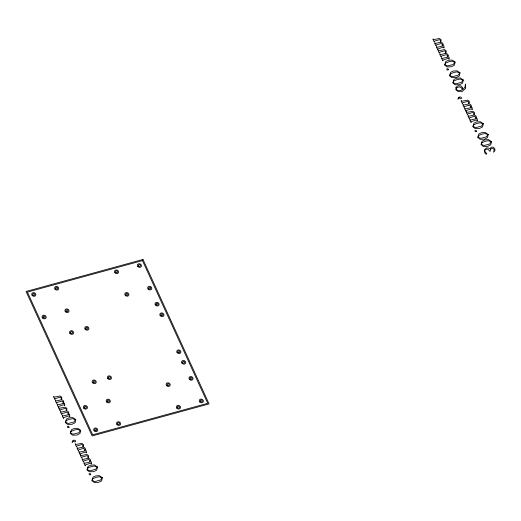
<?xml version="1.0" encoding="UTF-8"?>
<svg xmlns="http://www.w3.org/2000/svg" width="521" height="521" viewBox="0 0 521 521"><rect width="100%" height="100%" fill="white"/><g stroke="black" fill="none" stroke-linecap="round" stroke-linejoin="round"><path stroke-width="0.78" d="M462.088 88.296L462.049 89.925L460.785 90.504L458.154 90.68L456.272 89.469L456.481 88.049L458.109 87.183L460.023 86.987L462.088 88.296M486.738 153.565L486.406 154.203L485.65 154.021L484.823 152.887L484.556 149.618L486.614 147.879L488.972 148.088L490.189 148.967L490.58 147.905L491.707 147.059L493.439 147.241L494.833 148.719L494.95 150.667L493.589 152.217L494.142 149.514L493.179 148.472L491.694 148.309L490.489 149.364L490.092 151.442L487.903 149.156L486.308 149.156L484.966 150.061L484.921 151.709L486.738 153.565M455.986 87.248L455.849 89.684L458.122 91.585L461.906 91.689L465.592 88.479L465.396 84.109L465.025 87.137L462.7 89.54L462.511 87.489L460.825 85.848L458.102 85.744L455.986 87.248M75.792 419.594L75.089 422.759L72.028 424.315L67.665 424.439L65.275 422.544L66.486 419.027L69.124 417.816L72.829 417.595L75.792 419.594M80.709 430.333L80.006 433.498L76.939 435.055L72.582 435.178L70.192 433.283L71.397 429.766L74.034 428.555L77.746 428.334L80.709 430.333M97.447 466.927L96.743 470.092L93.676 471.648L89.319 471.772L86.929 469.877L88.14 466.36L90.771 465.149L94.483 464.934L97.447 466.927M102.363 477.666L101.66 480.831L98.593 482.387L94.236 482.511L91.846 480.616L93.051 477.099L95.688 475.888L99.394 475.673L102.363 477.666M455.107 62.071L454.403 65.236L451.342 66.792L446.979 66.916L444.595 65.021L445.8 61.504L448.438 60.293L452.143 60.071L455.107 62.071M460.023 72.81L459.32 75.975L456.253 77.531L451.896 77.655L449.506 75.76L450.711 72.243L453.348 71.032L457.06 70.81L460.023 72.81M463.299 79.967L462.596 83.139L459.529 84.689L455.172 84.812L452.782 82.917L453.986 79.4L456.624 78.196L460.336 77.974L463.299 79.967M483.312 123.724L482.609 126.89L479.541 128.446L475.185 128.57L472.794 126.675L473.999 123.158L476.637 121.947L480.349 121.725L483.312 123.724M488.223 134.464L487.519 137.629L484.458 139.185L480.095 139.309L477.711 137.414L478.916 133.897L481.554 132.686L485.259 132.464L488.223 134.464M491.498 141.621L490.795 144.786L487.734 146.342L483.371 146.466L480.981 144.571L482.192 141.054L484.83 139.843L488.535 139.628L491.498 141.621M63.77 402.127L63.373 403.58L64.597 403.3L64.741 405.572L63.985 404.83L63.191 404.895L58.534 406.484C59.218 409.649 55.701 401.789 57.811 404.83L62.826 403.664L63.021 401.847L61.836 401.072L56.874 402.479C57.427 406.035 53.806 397.849 56.17 400.962L61.061 399.848L61.289 398.051L60.202 397.21L55.057 398.669C55.701 402.062 52.159 394.13 54.314 397.119L60.149 396.012L61.83 397.243L61.55 399.861L62.5 400.017L63.555 401.02L63.77 402.127M68.863 413.264L68.466 414.716L69.69 414.436L69.84 416.709L69.085 415.966L68.29 416.032L63.627 417.621C64.311 420.786 60.794 412.925 62.904 415.966L67.919 414.801L68.121 412.984L66.929 412.209L61.966 413.615C62.52 417.171 58.906 408.992 61.263 412.098L66.154 410.984L66.382 409.187L65.301 408.347L60.149 409.806C60.794 413.199 57.251 405.266 59.407 408.256L65.242 407.148L66.922 408.379L66.649 410.997L67.593 411.154L68.648 412.157L68.863 413.264M85.418 449.46L85.027 450.912L86.252 450.632L86.395 452.905L85.639 452.163L84.845 452.228L80.188 453.817C80.872 456.982 77.349 449.122 79.466 452.163L84.48 450.997L84.676 449.18L83.49 448.405L78.528 449.812C79.081 453.368 75.46 445.188 77.824 448.294L82.715 447.181L82.943 445.383L81.856 444.543L76.704 446.002C77.349 449.395 73.813 441.463 75.968 444.452L81.804 443.345L83.484 444.576L83.204 447.194L84.155 447.35L85.21 448.353L85.418 449.46M90.517 460.597L90.12 462.049L91.344 461.769L91.494 464.042L90.739 463.299L89.938 463.364L85.281 464.953C85.965 468.125 82.448 460.258 84.558 463.299L89.573 462.134L89.775 460.323L88.583 459.542L83.621 460.948C84.174 464.504 80.553 456.324 82.917 459.431L87.808 458.317L88.036 456.526L86.955 455.68L81.804 457.138C82.448 460.531 78.905 452.599 81.061 455.588L86.896 454.481L88.577 455.712L88.303 458.33L89.247 458.487L90.302 459.489L90.517 460.597M443.084 44.604L442.687 46.056L443.912 45.776L444.061 48.049L443.299 47.307L442.505 47.372L437.848 48.961C438.532 52.126 435.015 44.265 437.126 47.307L442.14 46.141L442.336 44.324L441.15 43.549L436.188 44.956C436.741 48.512 433.12 40.325 435.484 43.438L440.375 42.325L440.603 40.527L439.516 39.687L434.371 41.146C435.015 44.539 431.473 36.607 433.628 39.596L439.463 38.489L441.144 39.72L440.87 42.338L441.815 42.494L442.87 43.497L443.084 44.604M448.177 55.74L447.78 57.193L449.004 56.913L449.154 59.186L448.399 58.443L447.604 58.508L442.948 60.097C443.625 63.262 440.108 55.402 442.225 58.443L447.233 57.277L447.435 55.46L446.243 54.685L441.28 56.092C441.834 59.648 438.22 51.468 440.577 54.575L445.468 53.461L445.696 51.67L444.615 50.824L439.463 52.282C440.108 55.675 436.572 47.743 438.721 50.732L444.556 49.625L446.237 50.856L445.963 53.474L446.907 53.63L447.962 54.633L448.177 55.74M471.284 106.258L470.893 107.71L472.117 107.43L472.26 109.703L471.505 108.961L470.71 109.026L466.054 110.615C466.738 113.78 463.215 105.919 465.331 108.961L470.346 107.795L470.541 105.978L469.356 105.203L464.393 106.61C464.94 110.165 461.326 101.979 463.69 105.092L468.581 103.972L468.802 102.181L467.721 101.334L462.57 102.8C463.215 106.186 459.678 98.261 461.834 101.243L467.669 100.143L469.343 101.374L469.069 103.992L470.02 104.148L471.075 105.151L471.284 106.258M476.383 117.394L475.986 118.847L477.21 118.567L477.36 120.839L476.598 120.097L475.803 120.162L471.147 121.751C471.831 124.916 468.314 117.056 470.424 120.097L475.439 118.931L475.634 117.114L474.449 116.339L469.486 117.746C470.04 121.302 466.419 113.116 468.783 116.229L473.674 115.115L473.902 113.317L472.814 112.477L467.669 113.936C468.314 117.329 464.771 109.397 466.927 112.386L472.762 111.279L474.442 112.51L474.169 115.128L475.113 115.284L476.168 116.287L476.383 117.394M66.232 420.597L65.666 422.342L68.349 423.495L74.047 421.945L75.402 419.744L72.621 418.676L69.58 419.249L66.232 420.597M71.149 431.336L70.576 433.081L73.266 434.234L78.958 432.684L80.312 430.483L77.531 429.415L74.496 429.988L71.149 431.336M72.504 441.092L72.061 442.446L73.559 440.857L74.431 441.971L75.643 441.684L75.623 440.942L74.894 440.258L73.689 440.193L72.504 441.092M87.886 467.93L87.313 469.675L90.003 470.828L95.701 469.278L97.056 467.077L94.275 466.008L91.234 466.582L87.886 467.93M92.797 478.669L92.23 480.414L94.913 481.567L100.612 480.017L101.966 477.816L99.185 476.748L96.144 477.321L92.797 478.669M445.546 63.074L444.98 64.819L447.663 65.972L453.361 64.422L454.716 62.22L451.935 61.152L448.894 61.725L445.546 63.074M450.463 73.813L449.89 75.558L452.58 76.711L458.272 75.161L459.633 72.96L456.845 71.891L453.811 72.465L450.463 73.813M453.739 80.976L453.166 82.722L455.855 83.874L461.547 82.318L462.902 80.117L460.121 79.055L457.08 79.628L453.739 80.976M458.369 97.889L457.926 99.244L459.424 97.655L460.297 98.769L461.508 98.482L461.489 97.74L460.753 97.056L459.555 96.991L458.369 97.889M473.752 124.727L473.179 126.473L475.868 127.625L481.567 126.075L482.921 123.868L480.134 122.806L477.099 123.379L473.752 124.727M478.662 135.467L478.096 137.212L480.779 138.365L486.477 136.815L487.832 134.607L485.051 133.545L482.01 134.118L478.662 135.467M481.938 142.624L481.371 144.369L484.055 145.522L489.753 143.972L491.108 141.771L488.327 140.709L485.285 141.276L481.938 142.624M448.379 69.781L447.168 70.114L446.647 68.987L447.865 68.655L448.379 69.781M69.065 427.305L67.854 427.637L67.333 426.51L68.551 426.178L69.065 427.305M476.578 131.429L475.367 131.767L474.852 130.641L476.064 130.309L476.578 131.429M90.713 474.638L89.501 474.97L88.987 473.843L90.205 473.511L90.713 474.638M143.001 259.465L26.05 291.473L92.132 435.934L209.084 403.925L143.001 259.465M142.454 260.604L27.405 292.099L92.679 434.794L207.729 403.3L142.454 260.604M106.642 401.991A2.11 1.791 21.7 0 0 110.191 401.906A2.11 1.791 21.7 0 0 107.984 399.19A2.11 1.791 21.7 0 0 106.642 401.991M116.958 424.537A2.11 1.791 21.7 0 0 120.507 424.459A2.11 1.791 21.7 0 0 118.3 421.743A2.11 1.791 21.7 0 0 116.958 424.537M83.783 408.243A2.11 1.791 21.7 0 0 87.333 408.164A2.11 1.791 21.7 0 0 85.131 405.449A2.11 1.791 21.7 0 0 83.783 408.243M94.099 430.795A2.11 1.791 21.7 0 0 97.648 430.711A2.11 1.791 21.7 0 0 95.447 428.002A2.11 1.791 21.7 0 0 94.099 430.795M107.463 401.502A1.049 0.886 21.7 0 0 109.221 401.463A1.049 0.886 21.7 0 0 108.134 400.121A1.049 0.886 21.7 0 0 107.463 401.502M117.779 424.055A1.049 0.886 21.7 0 0 119.537 424.016A1.049 0.886 21.7 0 0 118.443 422.668A1.049 0.886 21.7 0 0 117.779 424.055M84.604 407.761A1.049 0.886 21.7 0 0 86.362 407.722A1.049 0.886 21.7 0 0 85.275 406.373A1.049 0.886 21.7 0 0 84.604 407.761M94.92 430.313A1.049 0.886 21.7 0 0 96.678 430.268A1.049 0.886 21.7 0 0 95.59 428.926A1.049 0.886 21.7 0 0 94.92 430.313M199.699 401.893A2.11 1.791 21.7 0 0 203.249 401.808A2.11 1.791 21.7 0 0 201.047 399.093A2.11 1.791 21.7 0 0 199.699 401.893M166.525 385.599A2.11 1.791 21.7 0 0 170.074 385.514A2.11 1.791 21.7 0 0 167.873 382.798A2.11 1.791 21.7 0 0 166.525 385.599M176.84 408.145A2.11 1.791 21.7 0 0 180.39 408.067A2.11 1.791 21.7 0 0 178.189 405.351A2.11 1.791 21.7 0 0 176.84 408.145M189.383 379.34A2.11 1.791 21.7 0 0 192.933 379.262A2.11 1.791 21.7 0 0 190.732 376.546A2.11 1.791 21.7 0 0 189.383 379.34M65.346 311.721A2.11 1.791 21.7 0 0 68.896 311.636A2.11 1.791 21.7 0 0 66.695 308.927A2.11 1.791 21.7 0 0 65.346 311.721M32.172 295.427A2.11 1.791 21.7 0 0 35.721 295.342A2.11 1.791 21.7 0 0 33.52 292.633A2.11 1.791 21.7 0 0 32.172 295.427M42.488 317.979A2.11 1.791 21.7 0 0 46.037 317.895A2.11 1.791 21.7 0 0 43.836 315.179A2.11 1.791 21.7 0 0 42.488 317.979M55.031 289.168A2.11 1.791 21.7 0 0 58.58 289.09A2.11 1.791 21.7 0 0 56.379 286.374A2.11 1.791 21.7 0 0 55.031 289.168M66.167 311.239A1.049 0.886 21.7 0 0 67.925 311.193A1.049 0.886 21.7 0 0 66.838 309.852A1.049 0.886 21.7 0 0 66.167 311.239M32.999 294.945A1.049 0.886 21.7 0 0 34.757 294.906A1.049 0.886 21.7 0 0 33.663 293.557A1.049 0.886 21.7 0 0 32.999 294.945M43.315 317.491A1.049 0.886 21.7 0 0 45.073 317.452A1.049 0.886 21.7 0 0 43.979 316.104A1.049 0.886 21.7 0 0 43.315 317.491M55.851 288.686A1.049 0.886 21.7 0 0 57.616 288.647A1.049 0.886 21.7 0 0 56.522 287.299A1.049 0.886 21.7 0 0 55.851 288.686M148.088 289.07A2.11 1.791 21.7 0 0 151.637 288.992A2.11 1.791 21.7 0 0 149.436 286.276A2.11 1.791 21.7 0 0 148.088 289.07M137.778 266.524A2.11 1.791 21.7 0 0 141.321 266.439A2.11 1.791 21.7 0 0 139.12 263.73A2.11 1.791 21.7 0 0 137.778 266.524M125.235 295.329A2.11 1.791 21.7 0 0 128.785 295.244A2.11 1.791 21.7 0 0 126.577 292.535A2.11 1.791 21.7 0 0 125.235 295.329M114.92 272.783A2.11 1.791 21.7 0 0 118.469 272.698A2.11 1.791 21.7 0 0 116.261 269.982A2.11 1.791 21.7 0 0 114.92 272.783M148.915 288.588A1.049 0.886 21.7 0 0 150.673 288.549A1.049 0.886 21.7 0 0 149.579 287.201A1.049 0.886 21.7 0 0 148.915 288.588M138.599 266.042A1.049 0.886 21.7 0 0 140.357 265.997A1.049 0.886 21.7 0 0 139.263 264.655A1.049 0.886 21.7 0 0 138.599 266.042M126.056 294.847A1.049 0.886 21.7 0 0 127.814 294.801A1.049 0.886 21.7 0 0 126.72 293.46A1.049 0.886 21.7 0 0 126.056 294.847M115.74 272.294A1.049 0.886 21.7 0 0 117.499 272.255A1.049 0.886 21.7 0 0 116.411 270.907A1.049 0.886 21.7 0 0 115.74 272.294M177.668 407.663A1.049 0.886 21.7 0 0 179.426 407.624A1.049 0.886 21.7 0 0 178.332 406.276A1.049 0.886 21.7 0 0 177.668 407.663M167.352 385.117A1.049 0.886 21.7 0 0 169.11 385.071A1.049 0.886 21.7 0 0 168.016 383.73A1.049 0.886 21.7 0 0 167.352 385.117M190.211 378.858A1.049 0.886 21.7 0 0 191.969 378.819A1.049 0.886 21.7 0 0 190.875 377.471A1.049 0.886 21.7 0 0 190.211 378.858M200.52 401.404A1.049 0.886 21.7 0 0 202.285 401.365A1.049 0.886 21.7 0 0 201.191 400.024A1.049 0.886 21.7 0 0 200.52 401.404M107.645 378.435A2.11 1.791 21.7 0 0 111.227 378.754A2.11 1.791 21.7 0 0 109.397 375.849A2.11 1.791 21.7 0 0 107.645 378.435M108.544 378.057A1.049 0.886 21.7 0 0 110.315 378.213A1.049 0.886 21.7 0 0 109.41 376.774A1.049 0.886 21.7 0 0 108.544 378.057M85.066 329.09A2.11 1.791 21.7 0 0 88.648 329.441A2.11 1.791 21.7 0 0 86.857 326.53A2.11 1.791 21.7 0 0 85.066 329.09M85.972 328.718A1.049 0.886 21.7 0 0 87.743 328.894A1.049 0.886 21.7 0 0 86.857 327.449A1.049 0.886 21.7 0 0 85.972 328.718M69.821 333.245A2.11 1.791 21.7 0 0 73.402 333.629A2.11 1.791 21.7 0 0 71.631 330.698A2.11 1.791 21.7 0 0 69.821 333.245M70.726 332.88A1.049 0.886 21.7 0 0 72.504 333.069A1.049 0.886 21.7 0 0 71.624 331.623A1.049 0.886 21.7 0 0 70.726 332.88M92.478 382.714A2.11 1.791 21.7 0 0 96.053 382.824A2.11 1.791 21.7 0 0 94.021 380.017A2.11 1.791 21.7 0 0 92.478 382.714M93.337 382.277A1.049 0.886 21.7 0 0 95.109 382.336A1.049 0.886 21.7 0 0 94.106 380.942A1.049 0.886 21.7 0 0 93.337 382.277M155.251 304.863A2.11 1.791 21.7 0 0 158.833 305.313A2.11 1.791 21.7 0 0 157.134 302.362A2.11 1.791 21.7 0 0 155.251 304.863M160.142 315.531A2.11 1.791 21.7 0 0 163.724 315.798A2.11 1.791 21.7 0 0 161.849 312.919A2.11 1.791 21.7 0 0 160.142 315.531M177.127 352.613A2.11 1.791 21.7 0 0 180.702 352.717A2.11 1.791 21.7 0 0 178.664 349.91A2.11 1.791 21.7 0 0 177.127 352.613M181.862 363.033A2.11 1.791 21.7 0 0 185.443 363.424A2.11 1.791 21.7 0 0 183.685 360.493A2.11 1.791 21.7 0 0 181.862 363.033M156.17 304.518A1.049 0.886 21.7 0 0 157.948 304.739A1.049 0.886 21.7 0 0 157.101 303.281A1.049 0.886 21.7 0 0 156.17 304.518M161.035 315.14A1.049 0.886 21.7 0 0 162.806 315.27A1.049 0.886 21.7 0 0 161.881 313.844A1.049 0.886 21.7 0 0 161.035 315.14M177.987 352.176A1.049 0.886 21.7 0 0 179.758 352.229A1.049 0.886 21.7 0 0 178.749 350.835A1.049 0.886 21.7 0 0 177.987 352.176M182.773 362.668A1.049 0.886 21.7 0 0 184.551 362.863A1.049 0.886 21.7 0 0 183.679 361.411A1.049 0.886 21.7 0 0 182.773 362.668"/></g></svg>
